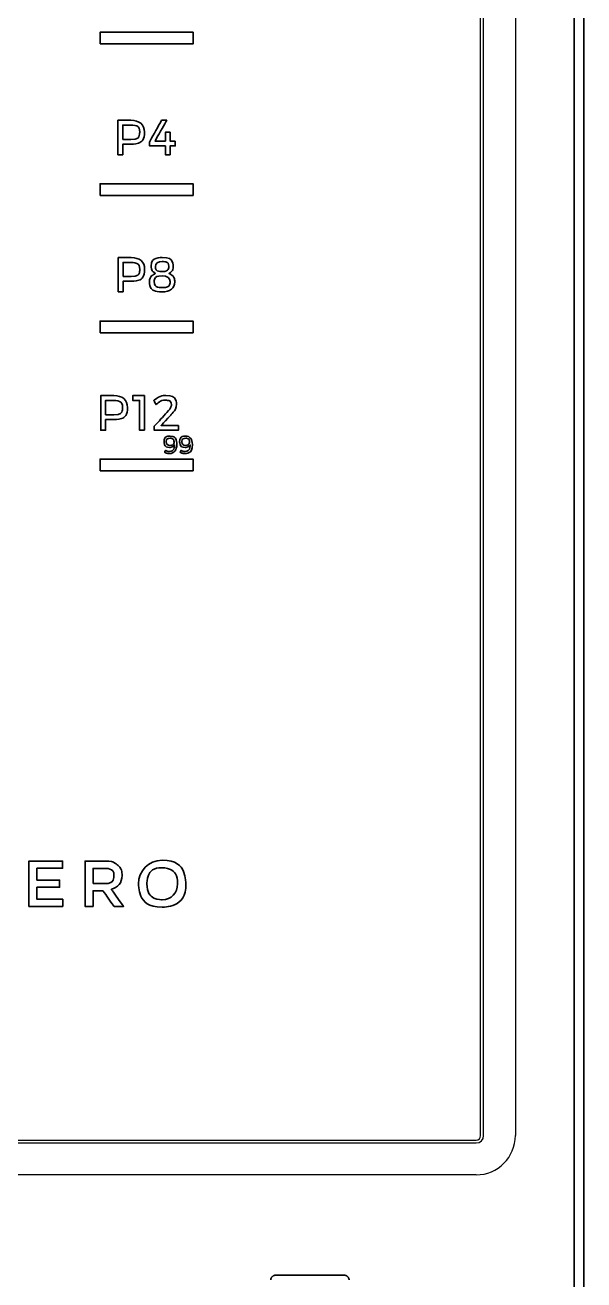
# Model space of a CAD drawing. Extents: x 6336 to 10269, y -393 to 3036.
# Drawn here: x 9121 to 9178.1, y 1661.5 to 1789.7 of the extents above; entities that cross this region are included whole.
import ezdxf

# ---------------------------------------------------------------- set-up
doc = ezdxf.new("R2010")
doc.units = 0
doc.header["$LTSCALE"] = 5
doc.layers.add('1', color=7, linetype='CONTINUOUS', true_color=0xffffff)
doc.layers.add('GEOM', color=7, linetype='CONTINUOUS')

msp = doc.modelspace()

# ---------------------------------------------------------------- linework, layer by layer
at = {"layer": '1', "color": 7, "linetype": 'Continuous', "lineweight": 35}
for p, q in [((9178.07, 1917.53), (9178.07, 1374.13)), ((9177.07, 1400.78), (9177.07, 1917.28)), ((9153.57, 1662.03), (9146.57, 1662.03))]:
    msp.add_line(p, q, dxfattribs=at)
for points, knots in [([(9128.63, 1787.78), (9128.63, 1787.78), (9138.13, 1787.78), (9138.13, 1787.78), (9138.13, 1787.78), (9138.13, 1787.78), (9138.13, 1788.98), (9138.13, 1788.98), (9138.13, 1788.98), (9138.13, 1788.98), (9128.63, 1788.98), (9128.63, 1788.98), (9128.63, 1788.98), (9128.63, 1788.98), (9128.63, 1787.78), (9128.63, 1787.78)], [0, 0, 0, 0, 0.2, 0.2, 0.2, 0.3, 0.4, 0.4, 0.4, 0.5, 0.6, 0.6, 0.6, 0.8, 1, 1, 1, 1]), ([(9128.63, 1787.78), (9128.63, 1787.78), (9138.13, 1787.78), (9138.13, 1787.78), (9138.13, 1787.78), (9138.13, 1787.78), (9138.13, 1788.98), (9138.13, 1788.98), (9138.13, 1788.98), (9138.13, 1788.98), (9128.63, 1788.98), (9128.63, 1788.98), (9128.63, 1788.98), (9128.63, 1788.98), (9128.63, 1787.78), (9128.63, 1787.78)], [0, 0, 0, 0, 0.2, 0.2, 0.2, 0.3, 0.4, 0.4, 0.4, 0.5, 0.6, 0.6, 0.6, 0.8, 1, 1, 1, 1]), ([(9133.17, 1778.79), (9133.17, 1779.55), (9132.66, 1779.99), (9131.78, 1779.99), (9131.78, 1779.99), (9131.78, 1779.99), (9130.45, 1779.99), (9130.45, 1779.99), (9130.45, 1779.99), (9130.45, 1779.99), (9130.45, 1776.47), (9130.45, 1776.47), (9130.45, 1776.47), (9130.45, 1776.47), (9130.95, 1776.47), (9130.95, 1776.47), (9130.95, 1776.47), (9130.95, 1776.47), (9130.95, 1777.54), (9130.95, 1777.54), (9130.95, 1777.54), (9130.95, 1777.54), (9131.78, 1777.54), (9131.78, 1777.54), (9131.78, 1777.54), (9132.66, 1777.54), (9133.17, 1778), (9133.17, 1778.79)], [0, 0, 0, 0, 0.125, 0.125, 0.125, 0.1875, 0.25, 0.25, 0.25, 0.3125, 0.375, 0.375, 0.375, 0.4375, 0.5, 0.5, 0.5, 0.5625, 0.625, 0.625, 0.625, 0.6875, 0.75, 0.75, 0.75, 0.875, 1, 1, 1, 1]), ([(9130.95, 1778.04), (9130.95, 1778.04), (9130.95, 1779.5), (9130.95, 1779.5), (9130.95, 1779.5), (9130.95, 1779.5), (9131.77, 1779.5), (9131.77, 1779.5), (9131.77, 1779.5), (9132.52, 1779.5), (9132.68, 1779.11), (9132.68, 1778.78), (9132.68, 1778.78), (9132.68, 1778.44), (9132.52, 1778.04), (9131.77, 1778.04), (9131.77, 1778.04), (9131.77, 1778.04), (9130.95, 1778.04), (9130.95, 1778.04)], [0, 0, 0, 0, 0.166667, 0.166667, 0.166667, 0.25, 0.333333, 0.333333, 0.333333, 0.416667, 0.5, 0.5, 0.5, 0.583333, 0.666667, 0.666667, 0.666667, 0.833333, 1, 1, 1, 1]), ([(9136.31, 1777.86), (9136.31, 1777.86), (9135.79, 1777.86), (9135.79, 1777.86), (9135.79, 1777.86), (9135.79, 1777.86), (9135.79, 1778.76), (9135.79, 1778.76), (9135.79, 1778.76), (9135.79, 1778.76), (9135.31, 1778.76), (9135.31, 1778.76), (9135.31, 1778.76), (9135.31, 1778.76), (9135.31, 1777.86), (9135.31, 1777.86), (9135.31, 1777.86), (9135.31, 1777.86), (9134.25, 1777.86), (9134.25, 1777.86), (9134.25, 1777.86), (9134.25, 1777.86), (9135.44, 1779.99), (9135.44, 1779.99), (9135.44, 1779.99), (9135.44, 1779.99), (9134.92, 1779.99), (9134.92, 1779.99), (9134.92, 1779.99), (9134.92, 1779.99), (9133.69, 1777.78), (9133.69, 1777.78), (9133.69, 1777.78), (9133.69, 1777.78), (9133.68, 1777.37), (9133.68, 1777.37), (9133.68, 1777.37), (9133.68, 1777.37), (9135.31, 1777.37), (9135.31, 1777.37), (9135.31, 1777.37), (9135.31, 1777.37), (9135.31, 1776.47), (9135.31, 1776.47), (9135.31, 1776.47), (9135.31, 1776.47), (9135.79, 1776.47), (9135.79, 1776.47), (9135.79, 1776.47), (9135.79, 1776.47), (9135.79, 1777.37), (9135.79, 1777.37), (9135.79, 1777.37), (9135.79, 1777.37), (9136.31, 1777.37), (9136.31, 1777.37), (9136.31, 1777.37), (9136.31, 1777.37), (9136.31, 1777.86), (9136.31, 1777.86)], [0, 0, 0, 0, 0.0625, 0.0625, 0.0625, 0.09375, 0.125, 0.125, 0.125, 0.15625, 0.1875, 0.1875, 0.1875, 0.21875, 0.25, 0.25, 0.25, 0.28125, 0.3125, 0.3125, 0.3125, 0.34375, 0.375, 0.375, 0.375, 0.40625, 0.4375, 0.4375, 0.4375, 0.46875, 0.5, 0.5, 0.5, 0.53125, 0.5625, 0.5625, 0.5625, 0.59375, 0.625, 0.625, 0.625, 0.65625, 0.6875, 0.6875, 0.6875, 0.71875, 0.75, 0.75, 0.75, 0.78125, 0.8125, 0.8125, 0.8125, 0.84375, 0.875, 0.875, 0.875, 0.9375, 1, 1, 1, 1]), ([(9128.63, 1772.31), (9128.63, 1772.31), (9138.13, 1772.31), (9138.13, 1772.31), (9138.13, 1772.31), (9138.13, 1772.31), (9138.13, 1773.51), (9138.13, 1773.51), (9138.13, 1773.51), (9138.13, 1773.51), (9128.63, 1773.51), (9128.63, 1773.51), (9128.63, 1773.51), (9128.63, 1773.51), (9128.63, 1772.31), (9128.63, 1772.31)], [0, 0, 0, 0, 0.2, 0.2, 0.2, 0.3, 0.4, 0.4, 0.4, 0.5, 0.6, 0.6, 0.6, 0.8, 1, 1, 1, 1]), ([(9128.63, 1772.31), (9128.63, 1772.31), (9138.13, 1772.31), (9138.13, 1772.31), (9138.13, 1772.31), (9138.13, 1772.31), (9138.13, 1773.51), (9138.13, 1773.51), (9138.13, 1773.51), (9138.13, 1773.51), (9128.63, 1773.51), (9128.63, 1773.51), (9128.63, 1773.51), (9128.63, 1773.51), (9128.63, 1772.31), (9128.63, 1772.31)], [0, 0, 0, 0, 0.2, 0.2, 0.2, 0.3, 0.4, 0.4, 0.4, 0.5, 0.6, 0.6, 0.6, 0.8, 1, 1, 1, 1]), ([(9133.18, 1764.77), (9133.18, 1765.53), (9132.68, 1765.96), (9131.81, 1765.96), (9131.81, 1765.96), (9131.81, 1765.96), (9130.48, 1765.96), (9130.48, 1765.96), (9130.48, 1765.96), (9130.48, 1765.96), (9130.48, 1762.48), (9130.48, 1762.48), (9130.48, 1762.48), (9130.48, 1762.48), (9130.98, 1762.48), (9130.98, 1762.48), (9130.98, 1762.48), (9130.98, 1762.48), (9130.98, 1763.54), (9130.98, 1763.54), (9130.98, 1763.54), (9130.98, 1763.54), (9131.81, 1763.54), (9131.81, 1763.54), (9131.81, 1763.54), (9132.68, 1763.54), (9133.18, 1763.99), (9133.18, 1764.77)], [0, 0, 0, 0, 0.125, 0.125, 0.125, 0.1875, 0.25, 0.25, 0.25, 0.3125, 0.375, 0.375, 0.375, 0.4375, 0.5, 0.5, 0.5, 0.5625, 0.625, 0.625, 0.625, 0.6875, 0.75, 0.75, 0.75, 0.875, 1, 1, 1, 1]), ([(9130.98, 1764.03), (9130.98, 1764.03), (9130.98, 1765.47), (9130.98, 1765.47), (9130.98, 1765.47), (9130.98, 1765.47), (9131.79, 1765.47), (9131.79, 1765.47), (9131.79, 1765.47), (9132.53, 1765.47), (9132.69, 1765.08), (9132.69, 1764.76), (9132.69, 1764.76), (9132.69, 1764.43), (9132.53, 1764.03), (9131.79, 1764.03), (9131.79, 1764.03), (9131.79, 1764.03), (9130.98, 1764.03), (9130.98, 1764.03)], [0, 0, 0, 0, 0.166667, 0.166667, 0.166667, 0.25, 0.333333, 0.333333, 0.333333, 0.416667, 0.5, 0.5, 0.5, 0.583333, 0.666667, 0.666667, 0.666667, 0.833333, 1, 1, 1, 1]), ([(9134.98, 1762.46), (9135.77, 1762.46), (9136.27, 1762.85), (9136.27, 1763.48), (9136.27, 1763.48), (9136.27, 1763.84), (9136.09, 1764.13), (9135.75, 1764.3), (9135.75, 1764.3), (9135.75, 1764.3), (9135.67, 1764.34), (9135.67, 1764.34), (9135.67, 1764.34), (9135.67, 1764.34), (9135.74, 1764.39), (9135.74, 1764.39), (9135.74, 1764.39), (9135.99, 1764.55), (9136.11, 1764.79), (9136.11, 1765.07), (9136.11, 1765.07), (9136.11, 1765.63), (9135.68, 1765.97), (9134.97, 1765.97), (9134.97, 1765.97), (9134.27, 1765.97), (9133.84, 1765.63), (9133.84, 1765.08), (9133.84, 1765.08), (9133.84, 1764.79), (9133.97, 1764.56), (9134.21, 1764.39), (9134.21, 1764.39), (9134.21, 1764.39), (9134.29, 1764.34), (9134.29, 1764.34), (9134.29, 1764.34), (9134.29, 1764.34), (9134.21, 1764.3), (9134.21, 1764.3), (9134.21, 1764.3), (9133.86, 1764.13), (9133.67, 1763.83), (9133.67, 1763.47), (9133.67, 1763.47), (9133.67, 1762.84), (9134.17, 1762.46), (9134.98, 1762.46)], [0, 0, 0, 0, 0.076923, 0.076923, 0.076923, 0.115385, 0.153846, 0.153846, 0.153846, 0.192308, 0.230769, 0.230769, 0.230769, 0.269231, 0.307692, 0.307692, 0.307692, 0.346154, 0.384615, 0.384615, 0.384615, 0.423077, 0.461538, 0.461538, 0.461538, 0.5, 0.538462, 0.538462, 0.538462, 0.576923, 0.615385, 0.615385, 0.615385, 0.653846, 0.692308, 0.692308, 0.692308, 0.730769, 0.769231, 0.769231, 0.769231, 0.807692, 0.846154, 0.846154, 0.846154, 0.923077, 1, 1, 1, 1]), ([(9134.28, 1765.04), (9134.28, 1765.37), (9134.54, 1765.56), (9134.98, 1765.56), (9134.98, 1765.56), (9135.41, 1765.56), (9135.66, 1765.37), (9135.66, 1765.04), (9135.66, 1765.04), (9135.66, 1764.72), (9135.41, 1764.53), (9134.98, 1764.53), (9134.98, 1764.53), (9134.54, 1764.53), (9134.28, 1764.72), (9134.28, 1765.04)], [0, 0, 0, 0, 0.2, 0.2, 0.2, 0.3, 0.4, 0.4, 0.4, 0.5, 0.6, 0.6, 0.6, 0.8, 1, 1, 1, 1]), ([(9134.97, 1764.09), (9135.49, 1764.09), (9135.79, 1763.87), (9135.79, 1763.51), (9135.79, 1763.51), (9135.79, 1763.12), (9135.5, 1762.9), (9134.98, 1762.9), (9134.98, 1762.9), (9134.45, 1762.9), (9134.16, 1763.12), (9134.16, 1763.51), (9134.16, 1763.51), (9134.16, 1763.87), (9134.46, 1764.09), (9134.97, 1764.09)], [0, 0, 0, 0, 0.2, 0.2, 0.2, 0.3, 0.4, 0.4, 0.4, 0.5, 0.6, 0.6, 0.6, 0.8, 1, 1, 1, 1]), ([(9128.63, 1758.28), (9128.63, 1758.28), (9138.13, 1758.28), (9138.13, 1758.28), (9138.13, 1758.28), (9138.13, 1758.28), (9138.13, 1759.48), (9138.13, 1759.48), (9138.13, 1759.48), (9138.13, 1759.48), (9128.63, 1759.48), (9128.63, 1759.48), (9128.63, 1759.48), (9128.63, 1759.48), (9128.63, 1758.28), (9128.63, 1758.28)], [0, 0, 0, 0, 0.2, 0.2, 0.2, 0.3, 0.4, 0.4, 0.4, 0.5, 0.6, 0.6, 0.6, 0.8, 1, 1, 1, 1]), ([(9128.63, 1758.28), (9128.63, 1758.28), (9138.13, 1758.28), (9138.13, 1758.28), (9138.13, 1758.28), (9138.13, 1758.28), (9138.13, 1759.48), (9138.13, 1759.48), (9138.13, 1759.48), (9138.13, 1759.48), (9128.63, 1759.48), (9128.63, 1759.48), (9128.63, 1759.48), (9128.63, 1759.48), (9128.63, 1758.28), (9128.63, 1758.28)], [0, 0, 0, 0, 0.2, 0.2, 0.2, 0.3, 0.4, 0.4, 0.4, 0.5, 0.6, 0.6, 0.6, 0.8, 1, 1, 1, 1]), ([(9131.43, 1750.66), (9131.43, 1751.43), (9130.92, 1751.87), (9130.04, 1751.87), (9130.04, 1751.87), (9130.04, 1751.87), (9128.69, 1751.87), (9128.69, 1751.87), (9128.69, 1751.87), (9128.69, 1751.87), (9128.69, 1748.33), (9128.69, 1748.33), (9128.69, 1748.33), (9128.69, 1748.33), (9129.2, 1748.33), (9129.2, 1748.33), (9129.2, 1748.33), (9129.2, 1748.33), (9129.2, 1749.41), (9129.2, 1749.41), (9129.2, 1749.41), (9129.2, 1749.41), (9130.04, 1749.41), (9130.04, 1749.41), (9130.04, 1749.41), (9130.92, 1749.41), (9131.43, 1749.87), (9131.43, 1750.66)], [0, 0, 0, 0, 0.125, 0.125, 0.125, 0.1875, 0.25, 0.25, 0.25, 0.3125, 0.375, 0.375, 0.375, 0.4375, 0.5, 0.5, 0.5, 0.5625, 0.625, 0.625, 0.625, 0.6875, 0.75, 0.75, 0.75, 0.875, 1, 1, 1, 1]), ([(9129.2, 1749.91), (9129.2, 1749.91), (9129.2, 1751.37), (9129.2, 1751.37), (9129.2, 1751.37), (9129.2, 1751.37), (9130.02, 1751.37), (9130.02, 1751.37), (9130.02, 1751.37), (9130.77, 1751.37), (9130.93, 1750.98), (9130.93, 1750.65), (9130.93, 1750.65), (9130.93, 1750.31), (9130.77, 1749.91), (9130.02, 1749.91), (9130.02, 1749.91), (9130.02, 1749.91), (9129.2, 1749.91), (9129.2, 1749.91)], [0, 0, 0, 0, 0.166667, 0.166667, 0.166667, 0.25, 0.333333, 0.333333, 0.333333, 0.416667, 0.5, 0.5, 0.5, 0.583333, 0.666667, 0.666667, 0.666667, 0.833333, 1, 1, 1, 1]), ([(9133.16, 1748.33), (9133.16, 1748.33), (9133.16, 1751.87), (9133.16, 1751.87), (9133.16, 1751.87), (9133.16, 1751.87), (9131.97, 1751.87), (9131.97, 1751.87), (9131.97, 1751.87), (9131.97, 1751.87), (9131.97, 1751.38), (9131.97, 1751.38), (9131.97, 1751.38), (9131.97, 1751.38), (9132.66, 1751.38), (9132.66, 1751.38), (9132.66, 1751.38), (9132.66, 1751.38), (9132.66, 1748.33), (9132.66, 1748.33), (9132.66, 1748.33), (9132.66, 1748.33), (9133.16, 1748.33), (9133.16, 1748.33)], [0, 0, 0, 0, 0.142857, 0.142857, 0.142857, 0.214286, 0.285714, 0.285714, 0.285714, 0.357143, 0.428571, 0.428571, 0.428571, 0.5, 0.571429, 0.571429, 0.571429, 0.642857, 0.714286, 0.714286, 0.714286, 0.857143, 1, 1, 1, 1]), ([(9136.64, 1748.82), (9136.64, 1748.82), (9134.87, 1748.82), (9134.87, 1748.82), (9134.87, 1748.82), (9134.87, 1748.82), (9135.82, 1749.84), (9135.82, 1749.84), (9135.82, 1749.84), (9136.1, 1750.14), (9136.44, 1750.58), (9136.44, 1750.98), (9136.44, 1750.98), (9136.44, 1751.53), (9136.01, 1751.88), (9135.34, 1751.88), (9135.34, 1751.88), (9134.93, 1751.88), (9134.5, 1751.7), (9134.15, 1751.39), (9134.15, 1751.39), (9134.15, 1751.39), (9134.12, 1751.36), (9134.12, 1751.36), (9134.12, 1751.36), (9134.12, 1751.36), (9134.35, 1750.94), (9134.35, 1750.94), (9134.35, 1750.94), (9134.35, 1750.94), (9134.41, 1750.99), (9134.41, 1750.99), (9134.41, 1750.99), (9134.67, 1751.25), (9135, 1751.4), (9135.29, 1751.4), (9135.29, 1751.4), (9135.69, 1751.4), (9135.92, 1751.23), (9135.92, 1750.93), (9135.92, 1750.93), (9135.92, 1750.73), (9135.74, 1750.42), (9135.46, 1750.14), (9135.46, 1750.14), (9135.46, 1750.14), (9134.17, 1748.74), (9134.17, 1748.74), (9134.17, 1748.74), (9134.17, 1748.74), (9134.17, 1748.33), (9134.17, 1748.33), (9134.17, 1748.33), (9134.17, 1748.33), (9136.64, 1748.33), (9136.64, 1748.33), (9136.64, 1748.33), (9136.64, 1748.33), (9136.64, 1748.82), (9136.64, 1748.82)], [0, 0, 0, 0, 0.0625, 0.0625, 0.0625, 0.09375, 0.125, 0.125, 0.125, 0.15625, 0.1875, 0.1875, 0.1875, 0.21875, 0.25, 0.25, 0.25, 0.28125, 0.3125, 0.3125, 0.3125, 0.34375, 0.375, 0.375, 0.375, 0.40625, 0.4375, 0.4375, 0.4375, 0.46875, 0.5, 0.5, 0.5, 0.53125, 0.5625, 0.5625, 0.5625, 0.59375, 0.625, 0.625, 0.625, 0.65625, 0.6875, 0.6875, 0.6875, 0.71875, 0.75, 0.75, 0.75, 0.78125, 0.8125, 0.8125, 0.8125, 0.84375, 0.875, 0.875, 0.875, 0.9375, 1, 1, 1, 1]), ([(9135.74, 1745.95), (9136.18, 1745.95), (9136.47, 1746.31), (9136.47, 1746.87), (9136.47, 1746.87), (9136.47, 1747.41), (9136.21, 1747.73), (9135.78, 1747.73), (9135.78, 1747.73), (9135.4, 1747.73), (9135.17, 1747.5), (9135.17, 1747.14), (9135.17, 1747.14), (9135.17, 1746.79), (9135.39, 1746.58), (9135.74, 1746.58), (9135.74, 1746.58), (9135.9, 1746.58), (9136.04, 1746.62), (9136.14, 1746.71), (9136.14, 1746.71), (9136.14, 1746.71), (9136.25, 1746.81), (9136.25, 1746.81), (9136.25, 1746.81), (9136.25, 1746.81), (9136.23, 1746.67), (9136.23, 1746.67), (9136.23, 1746.67), (9136.21, 1746.51), (9136.16, 1746.38), (9136.08, 1746.29), (9136.08, 1746.29), (9135.99, 1746.2), (9135.87, 1746.16), (9135.73, 1746.16), (9135.73, 1746.16), (9135.6, 1746.16), (9135.45, 1746.2), (9135.34, 1746.26), (9135.34, 1746.26), (9135.34, 1746.26), (9135.32, 1746.27), (9135.32, 1746.27), (9135.32, 1746.27), (9135.32, 1746.27), (9135.23, 1746.08), (9135.23, 1746.08), (9135.23, 1746.08), (9135.23, 1746.08), (9135.24, 1746.07), (9135.24, 1746.07), (9135.24, 1746.07), (9135.39, 1745.99), (9135.58, 1745.95), (9135.74, 1745.95)], [0, 0, 0, 0, 0.066667, 0.066667, 0.066667, 0.1, 0.133333, 0.133333, 0.133333, 0.166667, 0.2, 0.2, 0.2, 0.233333, 0.266667, 0.266667, 0.266667, 0.3, 0.333333, 0.333333, 0.333333, 0.366667, 0.4, 0.4, 0.4, 0.433333, 0.466667, 0.466667, 0.466667, 0.5, 0.533333, 0.533333, 0.533333, 0.566667, 0.6, 0.6, 0.6, 0.633333, 0.666667, 0.666667, 0.666667, 0.7, 0.733333, 0.733333, 0.733333, 0.766667, 0.8, 0.8, 0.8, 0.833333, 0.866667, 0.866667, 0.866667, 0.933333, 1, 1, 1, 1]), ([(9135.77, 1746.78), (9135.53, 1746.78), (9135.39, 1746.91), (9135.39, 1747.13), (9135.39, 1747.13), (9135.39, 1747.37), (9135.54, 1747.51), (9135.79, 1747.51), (9135.79, 1747.51), (9136.09, 1747.51), (9136.19, 1747.29), (9136.19, 1747.15), (9136.19, 1747.15), (9136.19, 1746.96), (9136.05, 1746.78), (9135.77, 1746.78)], [0, 0, 0, 0, 0.2, 0.2, 0.2, 0.3, 0.4, 0.4, 0.4, 0.5, 0.6, 0.6, 0.6, 0.8, 1, 1, 1, 1]), ([(9138.06, 1746.87), (9138.06, 1747.41), (9137.8, 1747.73), (9137.37, 1747.73), (9137.37, 1747.73), (9137, 1747.73), (9136.76, 1747.5), (9136.76, 1747.14), (9136.76, 1747.14), (9136.76, 1746.79), (9136.98, 1746.58), (9137.33, 1746.58), (9137.33, 1746.58), (9137.49, 1746.58), (9137.63, 1746.62), (9137.73, 1746.71), (9137.73, 1746.71), (9137.73, 1746.71), (9137.84, 1746.81), (9137.84, 1746.81), (9137.84, 1746.81), (9137.84, 1746.81), (9137.82, 1746.67), (9137.82, 1746.67), (9137.82, 1746.67), (9137.8, 1746.51), (9137.75, 1746.38), (9137.67, 1746.29), (9137.67, 1746.29), (9137.58, 1746.2), (9137.46, 1746.16), (9137.32, 1746.16), (9137.32, 1746.16), (9137.19, 1746.16), (9137.04, 1746.2), (9136.93, 1746.26), (9136.93, 1746.26), (9136.93, 1746.26), (9136.91, 1746.27), (9136.91, 1746.27), (9136.91, 1746.27), (9136.91, 1746.27), (9136.82, 1746.08), (9136.82, 1746.08), (9136.82, 1746.08), (9136.82, 1746.08), (9136.83, 1746.07), (9136.83, 1746.07), (9136.83, 1746.07), (9136.98, 1745.99), (9137.17, 1745.95), (9137.33, 1745.95), (9137.33, 1745.95), (9137.77, 1745.95), (9138.06, 1746.31), (9138.06, 1746.87)], [0, 0, 0, 0, 0.066667, 0.066667, 0.066667, 0.1, 0.133333, 0.133333, 0.133333, 0.166667, 0.2, 0.2, 0.2, 0.233333, 0.266667, 0.266667, 0.266667, 0.3, 0.333333, 0.333333, 0.333333, 0.366667, 0.4, 0.4, 0.4, 0.433333, 0.466667, 0.466667, 0.466667, 0.5, 0.533333, 0.533333, 0.533333, 0.566667, 0.6, 0.6, 0.6, 0.633333, 0.666667, 0.666667, 0.666667, 0.7, 0.733333, 0.733333, 0.733333, 0.766667, 0.8, 0.8, 0.8, 0.833333, 0.866667, 0.866667, 0.866667, 0.933333, 1, 1, 1, 1]), ([(9137.36, 1746.78), (9137.13, 1746.78), (9136.98, 1746.91), (9136.98, 1747.13), (9136.98, 1747.13), (9136.98, 1747.37), (9137.14, 1747.51), (9137.38, 1747.51), (9137.38, 1747.51), (9137.68, 1747.51), (9137.78, 1747.29), (9137.78, 1747.15), (9137.78, 1747.15), (9137.78, 1746.96), (9137.64, 1746.78), (9137.36, 1746.78)], [0, 0, 0, 0, 0.2, 0.2, 0.2, 0.3, 0.4, 0.4, 0.4, 0.5, 0.6, 0.6, 0.6, 0.8, 1, 1, 1, 1]), ([(9128.63, 1744.19), (9128.63, 1744.19), (9138.13, 1744.19), (9138.13, 1744.19), (9138.13, 1744.19), (9138.13, 1744.19), (9138.13, 1745.39), (9138.13, 1745.39), (9138.13, 1745.39), (9138.13, 1745.39), (9128.63, 1745.39), (9128.63, 1745.39), (9128.63, 1745.39), (9128.63, 1745.39), (9128.63, 1744.19), (9128.63, 1744.19)], [0, 0, 0, 0, 0.2, 0.2, 0.2, 0.3, 0.4, 0.4, 0.4, 0.5, 0.6, 0.6, 0.6, 0.8, 1, 1, 1, 1]), ([(9128.63, 1744.19), (9128.63, 1744.19), (9138.13, 1744.19), (9138.13, 1744.19), (9138.13, 1744.19), (9138.13, 1744.19), (9138.13, 1745.39), (9138.13, 1745.39), (9138.13, 1745.39), (9138.13, 1745.39), (9128.63, 1745.39), (9128.63, 1745.39), (9128.63, 1745.39), (9128.63, 1745.39), (9128.63, 1744.19), (9128.63, 1744.19)], [0, 0, 0, 0, 0.2, 0.2, 0.2, 0.3, 0.4, 0.4, 0.4, 0.5, 0.6, 0.6, 0.6, 0.8, 1, 1, 1, 1]), ([(9121.36, 1699.69), (9121.36, 1699.69), (9124.82, 1699.69), (9124.82, 1699.69), (9124.82, 1699.69), (9124.82, 1699.69), (9124.82, 1700.42), (9124.82, 1700.42), (9124.82, 1700.42), (9124.82, 1700.42), (9122.17, 1700.42), (9122.17, 1700.42), (9122.17, 1700.42), (9122.17, 1700.42), (9122.17, 1701.65), (9122.17, 1701.65), (9122.17, 1701.65), (9122.17, 1701.65), (9124.49, 1701.65), (9124.49, 1701.65), (9124.49, 1701.65), (9124.49, 1701.65), (9124.49, 1702.39), (9124.49, 1702.39), (9124.49, 1702.39), (9124.49, 1702.39), (9122.17, 1702.39), (9122.17, 1702.39), (9122.17, 1702.39), (9122.17, 1702.39), (9122.17, 1703.59), (9122.17, 1703.59), (9122.17, 1703.59), (9122.17, 1703.59), (9124.79, 1703.59), (9124.79, 1703.59), (9124.79, 1703.59), (9124.79, 1703.59), (9124.79, 1704.32), (9124.79, 1704.32), (9124.79, 1704.32), (9124.79, 1704.32), (9121.36, 1704.32), (9121.36, 1704.32), (9121.36, 1704.32), (9121.36, 1704.32), (9121.36, 1699.69), (9121.36, 1699.69)], [0, 0, 0, 0, 0.076923, 0.076923, 0.076923, 0.115385, 0.153846, 0.153846, 0.153846, 0.192308, 0.230769, 0.230769, 0.230769, 0.269231, 0.307692, 0.307692, 0.307692, 0.346154, 0.384615, 0.384615, 0.384615, 0.423077, 0.461538, 0.461538, 0.461538, 0.5, 0.538462, 0.538462, 0.538462, 0.576923, 0.615385, 0.615385, 0.615385, 0.653846, 0.692308, 0.692308, 0.692308, 0.730769, 0.769231, 0.769231, 0.769231, 0.807692, 0.846154, 0.846154, 0.846154, 0.923077, 1, 1, 1, 1]), ([(9129.78, 1701.44), (9130.42, 1701.63), (9130.88, 1702.08), (9130.88, 1702.85), (9130.88, 1702.85), (9130.88, 1702.85), (9130.88, 1702.86), (9130.88, 1702.86), (9130.88, 1702.86), (9130.88, 1703.26), (9130.74, 1703.61), (9130.49, 1703.86), (9130.49, 1703.86), (9130.19, 1704.15), (9129.74, 1704.32), (9129.16, 1704.32), (9129.16, 1704.32), (9129.16, 1704.32), (9127.09, 1704.32), (9127.09, 1704.32), (9127.09, 1704.32), (9127.09, 1704.32), (9127.09, 1699.69), (9127.09, 1699.69), (9127.09, 1699.69), (9127.09, 1699.69), (9127.91, 1699.69), (9127.91, 1699.69), (9127.91, 1699.69), (9127.91, 1699.69), (9127.91, 1701.3), (9127.91, 1701.3), (9127.91, 1701.3), (9127.91, 1701.3), (9128.92, 1701.3), (9128.92, 1701.3), (9128.92, 1701.3), (9128.92, 1701.3), (9130.06, 1699.69), (9130.06, 1699.69), (9130.06, 1699.69), (9130.06, 1699.69), (9131.03, 1699.69), (9131.03, 1699.69), (9131.03, 1699.69), (9131.03, 1699.69), (9129.78, 1701.44), (9129.78, 1701.44)], [0, 0, 0, 0, 0.076923, 0.076923, 0.076923, 0.115385, 0.153846, 0.153846, 0.153846, 0.192308, 0.230769, 0.230769, 0.230769, 0.269231, 0.307692, 0.307692, 0.307692, 0.346154, 0.384615, 0.384615, 0.384615, 0.423077, 0.461538, 0.461538, 0.461538, 0.5, 0.538462, 0.538462, 0.538462, 0.576923, 0.615385, 0.615385, 0.615385, 0.653846, 0.692308, 0.692308, 0.692308, 0.730769, 0.769231, 0.769231, 0.769231, 0.807692, 0.846154, 0.846154, 0.846154, 0.923077, 1, 1, 1, 1]), ([(9127.91, 1702.02), (9127.91, 1702.02), (9127.91, 1703.58), (9127.91, 1703.58), (9127.91, 1703.58), (9127.91, 1703.58), (9129.09, 1703.58), (9129.09, 1703.58), (9129.09, 1703.58), (9129.69, 1703.58), (9130.05, 1703.31), (9130.05, 1702.81), (9130.05, 1702.81), (9130.05, 1702.81), (9130.05, 1702.8), (9130.05, 1702.8), (9130.05, 1702.8), (9130.05, 1702.33), (9129.68, 1702.02), (9129.1, 1702.02), (9129.1, 1702.02), (9129.1, 1702.02), (9127.91, 1702.02), (9127.91, 1702.02)], [0, 0, 0, 0, 0.142857, 0.142857, 0.142857, 0.214286, 0.285714, 0.285714, 0.285714, 0.357143, 0.428571, 0.428571, 0.428571, 0.5, 0.571429, 0.571429, 0.571429, 0.642857, 0.714286, 0.714286, 0.714286, 0.857143, 1, 1, 1, 1]), ([(9134.98, 1704.4), (9133.56, 1704.4), (9132.56, 1703.31), (9132.56, 1702.01), (9132.56, 1702.01), (9132.56, 1702.01), (9132.56, 1701.99), (9132.56, 1701.99), (9132.56, 1701.99), (9132.56, 1700.69), (9133.55, 1699.61), (9134.97, 1699.61), (9134.97, 1699.61), (9136.39, 1699.61), (9137.4, 1700.7), (9137.4, 1702.01), (9137.4, 1702.01), (9137.4, 1702.01), (9137.4, 1702.02), (9137.4, 1702.02), (9137.4, 1702.02), (9137.4, 1703.32), (9136.41, 1704.4), (9134.98, 1704.4)], [0, 0, 0, 0, 0.142857, 0.142857, 0.142857, 0.214286, 0.285714, 0.285714, 0.285714, 0.357143, 0.428571, 0.428571, 0.428571, 0.5, 0.571429, 0.571429, 0.571429, 0.642857, 0.714286, 0.714286, 0.714286, 0.857143, 1, 1, 1, 1]), ([(9136.55, 1701.99), (9136.55, 1701.09), (9135.9, 1700.36), (9134.98, 1700.36), (9134.98, 1700.36), (9134.07, 1700.36), (9133.41, 1701.11), (9133.41, 1702.01), (9133.41, 1702.01), (9133.41, 1702.01), (9133.41, 1702.02), (9133.41, 1702.02), (9133.41, 1702.02), (9133.41, 1702.92), (9134.05, 1703.65), (9134.97, 1703.65), (9134.97, 1703.65), (9135.89, 1703.65), (9136.55, 1702.91), (9136.55, 1702.01), (9136.55, 1702.01), (9136.55, 1702.01), (9136.55, 1701.99), (9136.55, 1701.99)], [0, 0, 0, 0, 0.142857, 0.142857, 0.142857, 0.214286, 0.285714, 0.285714, 0.285714, 0.357143, 0.428571, 0.428571, 0.428571, 0.5, 0.571429, 0.571429, 0.571429, 0.642857, 0.714286, 0.714286, 0.714286, 0.857143, 1, 1, 1, 1]), ([(9146.07, 1661.55), (9146.07, 1661.55), (9146.07, 1661.57), (9146.08, 1661.58), (9146.08, 1661.59), (9146.08, 1661.6), (9146.08, 1661.61), (9146.08, 1661.63), (9146.09, 1661.65), (9146.09, 1661.67), (9146.1, 1661.69), (9146.12, 1661.73), (9146.13, 1661.76), (9146.16, 1661.81), (9146.17, 1661.82), (9146.19, 1661.85), (9146.2, 1661.86), (9146.23, 1661.9), (9146.26, 1661.92), (9146.3, 1661.95), (9146.31, 1661.96), (9146.34, 1661.97), (9146.37, 1661.99), (9146.41, 1662), (9146.44, 1662.01), (9146.45, 1662.01), (9146.5, 1662.02), (9146.54, 1662.03), (9146.57, 1662.03)], [0, 0, 0, 0, 0.0625, 0.0625, 0.09375, 0.09375, 0.125, 0.125, 0.1875, 0.1875, 0.25, 0.25, 0.375, 0.375, 0.4375, 0.4375, 0.5, 0.5, 0.625, 0.625, 0.6875, 0.6875, 0.75, 0.8125, 0.8125, 0.875, 0.875, 1, 1, 1, 1]), ([(9154.07, 1661.55), (9154.07, 1661.55), (9154.07, 1661.57), (9154.07, 1661.58), (9154.07, 1661.59), (9154.07, 1661.6), (9154.07, 1661.61), (9154.06, 1661.63), (9154.06, 1661.65), (9154.05, 1661.67), (9154.05, 1661.69), (9154.03, 1661.73), (9154.01, 1661.76), (9153.99, 1661.81), (9153.98, 1661.82), (9153.96, 1661.85), (9153.95, 1661.86), (9153.91, 1661.9), (9153.89, 1661.92), (9153.85, 1661.95), (9153.83, 1661.96), (9153.8, 1661.97), (9153.77, 1661.99), (9153.74, 1662), (9153.71, 1662.01), (9153.69, 1662.01), (9153.66, 1662.02), (9153.64, 1662.02), (9153.61, 1662.03), (9153.59, 1662.03), (9153.57, 1662.03)], [0, 0, 0, 0, 0.0625, 0.0625, 0.09375, 0.09375, 0.125, 0.125, 0.1875, 0.1875, 0.25, 0.25, 0.375, 0.375, 0.4375, 0.4375, 0.5, 0.5, 0.625, 0.625, 0.6875, 0.6875, 0.75, 0.8125, 0.8125, 0.875, 0.875, 0.9375, 0.9375, 1, 1, 1, 1])]:
    msp.add_open_spline(points, degree=3, knots=knots, dxfattribs=at)
at = {"layer": 'GEOM', "color": 7, "linetype": 'Continuous'}
for p, q in [((9167.52, 1676.28), (9167.52, 1883.28)), ((9167.82, 1676.28), (9167.82, 1883.28)), ((9171.07, 1883.28), (9171.07, 1676.28)), ((9047.07, 1675.83), (9167.07, 1675.83)), ((9047.07, 1675.53), (9167.07, 1675.53)), ((9167.07, 1672.28), (9047.07, 1672.28))]:
    msp.add_line(p, q, dxfattribs=at)
for radius in [4, 0.75, 0.45]:
    msp.add_arc((9167.07, 1676.28), radius, 270, 0, dxfattribs=at)

doc.saveas('drawing.dxf')
